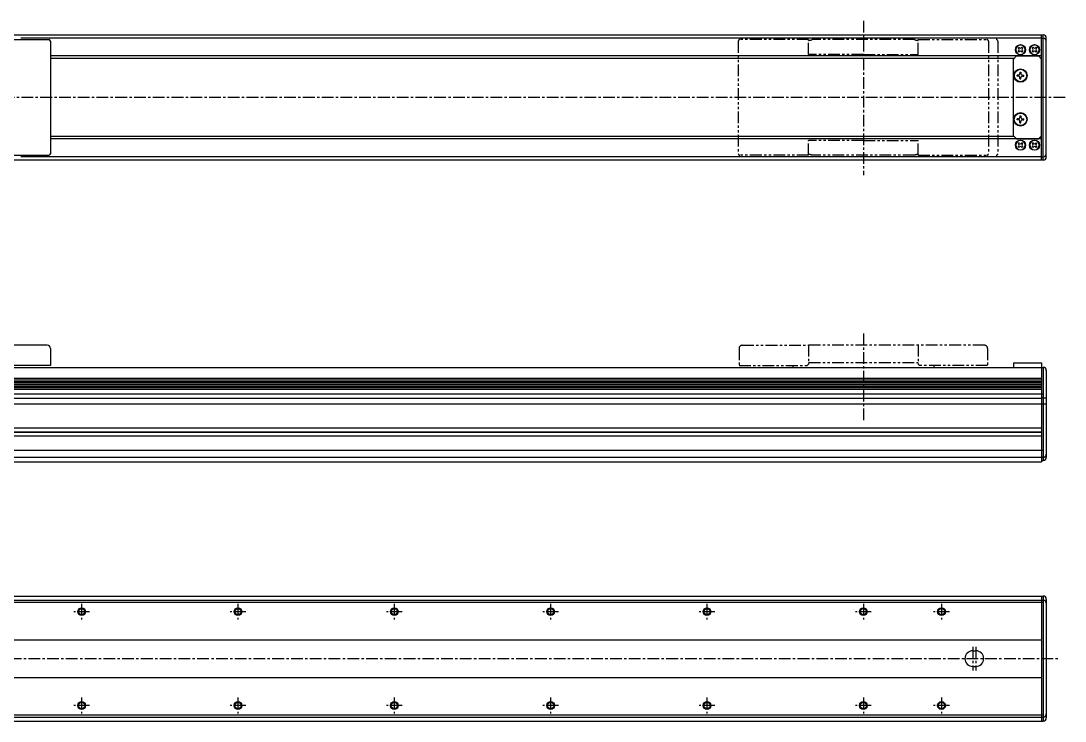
# Model space of a CAD drawing. Extents: x -649 to 458, y -62 to 438.
# Drawn here: x -210 to 458, y -10 to 438 of the extents above; entities that cross this region are included whole.
import ezdxf

# ---------------------------------------------------------------- set-up
doc = ezdxf.new("R2010")
doc.units = 0
for name, pattern in [('CENTER', [12, 7.5, -1.5, 1.5, -1.5]), ('CONTINOUS', [0]), ('PHANTOM', [15, 7.5, -1.5, 1.5, -1.5, 1.5, -1.5])]:
    doc.linetypes.add(name, pattern=pattern)
doc.layers.get('0').update_dxf_attribs({"linetype": 'CONTINUOUS'})
doc.layers.add('CENTER', color=1, linetype='CENTER')

msp = doc.modelspace()

# ---------------------------------------------------------------- linework, layer by layer
at = {"color": 7, "linetype": 'CONTINOUS'}
for p, q in [((-471.96, 429.02), (444.04, 429.02)), ((443.04, 349.02), (443.04, 429.02)), ((444.04, 349.02), (444.04, 429.02)), ((-235.96, 426.02), (-191.96, 426.02)), ((443.04, 426.95), (-209.81, 426.95)), ((-190.96, 425.02), (-190.96, 353.02)), ((428, 420.46), (428.61, 421.06)), ((428.61, 421.06), (429.02, 420.65)), ((430.07, 420.65), (430.48, 421.06)), ((430.48, 421.06), (431.08, 420.46)), ((437, 420.46), (437.61, 421.06)), ((437.61, 421.06), (438.02, 420.65)), ((439.07, 420.65), (439.48, 421.06)), ((439.48, 421.06), (440.08, 420.46)), ((443.04, 426.95), (444.04, 426.95)), ((446.04, 351.02), (446.04, 427.02)), ((443.04, 415.52), (-190.96, 415.52)), ((425.04, 413.52), (427.04, 415.52)), ((427.04, 415.52), (441.04, 415.52)), ((428.42, 420.05), (428, 420.46)), ((428, 418.59), (428.42, 419)), ((428.61, 417.99), (428, 418.59)), ((429.02, 418.4), (428.61, 417.99)), ((430.48, 417.99), (430.07, 418.4)), ((431.08, 418.59), (430.48, 417.99)), ((431.08, 420.46), (430.67, 420.05)), ((430.67, 419), (431.08, 418.59)), ((437.42, 420.05), (437, 420.46)), ((437, 418.59), (437.42, 419)), ((437.61, 417.99), (437, 418.59)), ((438.02, 418.4), (437.61, 417.99)), ((439.48, 417.99), (439.07, 418.4)), ((440.08, 418.59), (439.48, 417.99)), ((440.08, 420.46), (439.67, 420.05)), ((439.67, 419), (440.08, 418.59)), ((443.04, 413.52), (441.04, 415.52)), ((425.54, 414.02), (-190.96, 414.02)), ((425.04, 364.52), (425.04, 413.52)), ((443.04, 364.52), (443.04, 413.52)), ((427.34, 402.71), (427.34, 403.34)), ((428.29, 403.34), (427.34, 403.34)), ((428.29, 402.71), (427.34, 402.71)), ((429.23, 405.22), (429.23, 404.28)), ((429.23, 405.22), (429.86, 405.22)), ((429.23, 400.82), (429.23, 401.77)), ((429.23, 400.82), (429.86, 400.82)), ((429.86, 405.22), (429.86, 404.28)), ((429.86, 400.82), (429.86, 401.77)), ((430.8, 403.34), (431.74, 403.34)), ((430.8, 402.71), (431.74, 402.71)), ((431.74, 402.71), (431.74, 403.34)), ((427.34, 374.71), (427.34, 375.34)), ((428.29, 375.34), (427.34, 375.34)), ((428.29, 374.71), (427.34, 374.71)), ((429.23, 377.22), (429.23, 376.28)), ((429.23, 377.22), (429.86, 377.22)), ((429.86, 377.22), (429.86, 376.28)), ((430.8, 375.34), (431.74, 375.34)), ((430.8, 374.71), (431.74, 374.71)), ((431.74, 374.71), (431.74, 375.34)), ((429.23, 372.82), (429.23, 373.77)), ((429.23, 372.82), (429.86, 372.82)), ((429.86, 372.82), (429.86, 373.77)), ((425.54, 364.02), (-190.96, 364.02)), ((443.04, 362.52), (-190.96, 362.52)), ((427.04, 362.52), (425.04, 364.52)), ((427.04, 362.52), (441.04, 362.52)), ((441.04, 362.52), (443.04, 364.52)), ((428.61, 360.06), (428, 359.46)), ((428, 359.46), (428.42, 359.05)), ((428.42, 358), (428, 357.59)), ((428, 357.59), (428.61, 356.99)), ((429.02, 359.65), (428.61, 360.06)), ((428.61, 356.99), (429.02, 357.4)), ((430.48, 360.06), (430.07, 359.65)), ((430.07, 357.4), (430.48, 356.99)), ((431.08, 359.46), (430.48, 360.06)), ((430.48, 356.99), (431.08, 357.59)), ((430.67, 359.05), (431.08, 359.46)), ((431.08, 357.59), (430.67, 358)), ((437.61, 360.06), (437, 359.46)), ((437, 359.46), (437.42, 359.05)), ((437.42, 358), (437, 357.59)), ((437, 357.59), (437.61, 356.99)), ((438.02, 359.65), (437.61, 360.06)), ((437.61, 356.99), (438.02, 357.4)), ((439.48, 360.06), (439.07, 359.65)), ((439.07, 357.4), (439.48, 356.99)), ((440.08, 359.46), (439.48, 360.06)), ((439.48, 356.99), (440.08, 357.59)), ((439.67, 359.05), (440.08, 359.46)), ((440.08, 357.59), (439.67, 358)), ((-471.96, 349.02), (444.04, 349.02)), ((-235.96, 352.02), (-191.96, 352.02)), ((443.04, 351.1), (-209.81, 351.1)), ((443.04, 351.1), (444.04, 351.1)), ((-192.96, 230.45), (-235.96, 230.45)), ((-190.96, 228.45), (-190.96, 217.45)), ((-471.96, 216.35), (444.04, 216.35)), ((-190.96, 217.45), (-234.96, 217.45)), ((425.04, 219.25), (443.04, 219.25)), ((425.04, 219.25), (425.04, 216.35)), ((443.04, 219.25), (443.04, 216.35)), ((443.04, 216.35), (443.04, 155.85)), ((444.04, 216.35), (444.04, 156.85)), ((446.04, 214.35), (446.04, 158.85)), ((-470.96, 209.33), (443.04, 209.33)), ((-470.96, 208.33), (443.04, 208.33)), ((-470.96, 207.34), (443.04, 207.34)), ((-470.96, 206.35), (443.04, 206.35)), ((-470.96, 205.36), (443.04, 205.36)), ((-470.96, 204.36), (443.04, 204.36)), ((-470.96, 203.37), (443.04, 203.37)), ((-470.96, 202.38), (443.04, 202.38)), ((-471.96, 199.46), (444.04, 199.46)), ((-470.96, 196.6), (443.04, 196.6)), ((443.04, 196.75), (446.04, 196.75)), ((-470.96, 193.1), (443.04, 193.1)), ((443.04, 192.95), (446.04, 192.95)), ((-473.96, 177.68), (443.04, 177.68)), ((-470.96, 175.15), (443.04, 175.15)), ((-470.96, 174.85), (443.04, 174.85)), ((-473.96, 172.61), (443.04, 172.61)), ((-471.96, 163.35), (444.04, 163.35)), ((-471.96, 158.85), (444.04, 158.85)), ((-470.96, 155.85), (443.04, 155.85)), ((443.04, 156.85), (444.04, 156.85)), ((-471.96, 70.06), (444.04, 70.06)), ((-471.96, 67.46), (444.04, 67.46)), ((443.04, 70.06), (443.04, -9.94)), ((444.04, 70.06), (444.04, -9.94)), ((446.04, 68.06), (446.04, -7.94)), ((-471.96, 66.06), (444.04, 66.06)), ((-470.96, 42.06), (443.04, 42.06)), ((399.04, 35.06), (401.04, 35.06)), ((399.04, 25.06), (401.04, 25.06)), ((-470.96, 18.06), (443.04, 18.06)), ((-471.96, -5.94), (444.04, -5.94)), ((-471.96, -7.34), (444.04, -7.34)), ((-471.96, -9.94), (444.04, -9.94))]:
    msp.add_line(p, q, dxfattribs=at)
at = {"color": 3, "linetype": 'PHANTOM'}
for p, q in [((249.04, 425.02), (249.04, 353.02)), ((294.04, 426.02), (250.04, 426.02)), ((294.04, 416.52), (294.04, 426.02)), ((361.86, 426.02), (296.22, 426.02)), ((364.04, 426.02), (408.04, 426.02)), ((364.04, 416.52), (364.04, 426.02)), ((409.04, 425.02), (409.04, 353.02)), ((415.04, 425.02), (415.04, 353.02)), ((329.04, 416.52), (294.04, 416.52)), ((329.04, 416.52), (364.04, 416.52)), ((329.04, 361.52), (294.04, 361.52)), ((294.04, 352.02), (294.04, 361.52)), ((329.04, 361.52), (364.04, 361.52)), ((364.04, 352.02), (364.04, 361.52)), ((294.04, 352.02), (250.04, 352.02)), ((361.86, 352.02), (296.22, 352.02)), ((364.04, 352.02), (408.04, 352.02)), ((249.54, 228.45), (249.54, 217.45)), ((251.54, 230.45), (294.04, 230.45)), ((294.04, 230.85), (364.04, 230.85)), ((294.04, 230.85), (294.04, 218.45)), ((364.04, 230.85), (364.04, 218.45)), ((406.54, 230.45), (364.04, 230.45)), ((408.54, 228.45), (408.54, 217.45)), ((249.54, 217.45), (293.04, 217.45)), ((284.04, 217.45), (284.04, 216.35)), ((293.04, 217.45), (294.04, 218.45)), ((294.04, 219.38), (364.04, 219.38)), ((365.04, 217.45), (364.04, 218.45)), ((408.54, 217.45), (365.04, 217.45)), ((374.04, 217.45), (374.04, 216.35))]:
    msp.add_line(p, q, dxfattribs=at)
at = {"color": 7, "linetype": 'CONTINOUS'}
for centre, radius in [((429.54, 419.52), 3.25), ((438.54, 419.52), 3.25), ((429.54, 403.02), 4.3), ((429.54, 403.02), 4), ((429.54, 375.02), 4.3), ((429.54, 375.02), 4), ((429.54, 358.52), 3.25), ((438.54, 358.52), 3.25), ((-170.96, 60.06), 2.5), ((-170.96, 60.06), 2), ((-70.96, 60.06), 2.5), ((-70.96, 60.06), 2), ((29.04, 60.06), 2.5), ((29.04, 60.06), 2), ((129.04, 60.06), 2.5), ((129.04, 60.06), 2), ((229.04, 60.06), 2.5), ((229.04, 60.06), 2), ((329.04, 60.06), 2.5), ((329.04, 60.06), 2), ((379.04, 60.06), 2.5), ((379.04, 60.06), 2), ((-170.96, 0.06), 2.5), ((-170.96, 0.06), 2), ((-70.96, 0.06), 2.5), ((-70.96, 0.06), 2), ((29.04, 0.06), 2.5), ((29.04, 0.06), 2), ((129.04, 0.06), 2.5), ((129.04, 0.06), 2), ((229.04, 0.06), 2.5), ((229.04, 0.06), 2), ((329.04, 0.06), 2.5), ((329.04, 0.06), 2), ((379.04, 0.06), 2.5), ((379.04, 0.06), 2)]:
    msp.add_circle(centre, radius, dxfattribs=at)
for centre, radius, start, end in [((444.04, 427.02), 2, 0, 90), ((-191.96, 425.02), 1, 0, 90), ((429.54, 419.52), 3, 0.00029, 0), ((438.54, 419.52), 3, 0.00029, 0), ((444.04, 424.95), 2, 0, 90), ((427.89, 419.52), 0.742, 315, 44.99994), ((429.54, 421.17), 0.742, 225, 314.99996), ((429.54, 417.87), 0.742, 44.99997, 134.99995), ((431.19, 419.52), 0.742, 134.99996, 224.99995), ((436.89, 419.52), 0.742, 315, 44.99994), ((438.54, 421.17), 0.742, 225, 314.99996), ((438.54, 417.87), 0.742, 44.99997, 134.99995), ((440.19, 419.52), 0.742, 134.99996, 224.99995), ((428.29, 404.28), 0.94, 269.99996, 0), ((428.29, 401.77), 0.94, 0.00003, 90.00006), ((430.8, 404.28), 0.94, 179.99998, 270.00002), ((430.8, 401.77), 0.94, 90.00001, 180.00005), ((428.29, 376.28), 0.94, 269.99996, 0), ((428.29, 373.77), 0.94, 0.00003, 90.00006), ((430.8, 376.28), 0.94, 179.99998, 270.00002), ((430.8, 373.77), 0.94, 90.00001, 180.00005), ((429.54, 358.52), 3, 0, 359.99971), ((438.54, 358.52), 3, 0, 359.99971), ((427.89, 358.52), 0.742, 315.00006, 45), ((429.54, 360.17), 0.742, 225.00005, 315.00003), ((429.54, 356.87), 0.742, 45.00004, 135), ((431.19, 358.52), 0.742, 135.00005, 225.00004), ((436.89, 358.52), 0.742, 315.00006, 45), ((438.54, 360.17), 0.742, 225.00005, 315.00003), ((438.54, 356.87), 0.742, 45.00004, 135), ((440.19, 358.52), 0.742, 135.00005, 225.00004), ((-191.96, 353.02), 1, 270, 0), ((444.04, 353.1), 2, 270, 0), ((444.04, 351.02), 2, 270, 0), ((-192.96, 228.45), 2, 0, 90), ((444.04, 214.35), 2, 0, 90), ((444.04, 160.85), 2, 270, 0), ((444.04, 158.85), 2, 270, 0), ((444.04, 68.06), 2, 0, 90), ((444.04, 65.46), 2, 0, 90), ((399.04, 30.06), 5, 90, 270), ((401.04, 30.06), 5, 270, 90), ((444.04, -5.34), 2, 270, 0), ((444.04, -7.94), 2, 270, 0)]:
    msp.add_arc(centre, radius, start, end, dxfattribs=at)
at = {"color": 3, "linetype": 'PHANTOM'}
for centre, radius, start, end in [((250.04, 425.02), 1, 90, 180), ((294.04, 430.52), 5, 270, 295.84193), ((364.04, 430.52), 5, 244.15807, 270), ((408.04, 425.02), 1, 0, 90), ((414.04, 425.02), 1, 0, 90), ((250.04, 353.02), 1, 180, 270), ((294.04, 347.52), 5, 64.15807, 90), ((364.04, 347.52), 5, 90, 115.84193), ((408.04, 353.02), 1, 270, 0), ((414.04, 353.02), 1, 270, 0), ((251.54, 228.45), 2, 90, 180), ((406.54, 228.45), 2, 0, 90)]:
    msp.add_arc(centre, radius, start, end, dxfattribs=at)
at = {"layer": 'CENTER', "color": 1, "linetype": 'CENTER'}
for p, q in [((329.04, 437.98), (329.04, 339.2)), ((458.1, 389.02), (-511.14, 389.02)), ((329.04, 238.05), (329.04, 181.47)), ((-170.96, 65.1), (-170.96, 55.02)), ((-70.96, 65.1), (-70.96, 55.02)), ((29.04, 65.1), (29.04, 55.02)), ((129.04, 65.1), (129.04, 55.02)), ((229.04, 65.1), (229.04, 55.02)), ((329.04, 65.1), (329.04, 55.02)), ((379.04, 65.1), (379.04, 55.02)), ((-165.92, 60.06), (-176, 60.06)), ((-65.92, 60.06), (-76, 60.06)), ((34.08, 60.06), (24, 60.06)), ((134.08, 60.06), (124, 60.06)), ((234.08, 60.06), (224, 60.06)), ((334.08, 60.06), (324, 60.06)), ((384.08, 60.06), (374, 60.06)), ((399.04, 37.6), (399.04, 22.52)), ((401.04, 37.6), (401.04, 22.52)), ((-516.99, 30.06), (453.97, 30.06)), ((-165.92, 0.06), (-176, 0.06)), ((-170.96, 5.1), (-170.96, -4.98)), ((-65.92, 0.06), (-76, 0.06)), ((-70.96, 5.1), (-70.96, -4.98)), ((34.08, 0.06), (24, 0.06)), ((29.04, 5.1), (29.04, -4.98)), ((134.08, 0.06), (124, 0.06)), ((129.04, 5.1), (129.04, -4.98)), ((234.08, 0.06), (224, 0.06)), ((229.04, 5.1), (229.04, -4.98)), ((334.08, 0.06), (324, 0.06)), ((329.04, 5.1), (329.04, -4.98)), ((384.08, 0.06), (374, 0.06)), ((379.04, 5.1), (379.04, -4.98))]:
    msp.add_line(p, q, dxfattribs=at)

doc.saveas('drawing.dxf')
